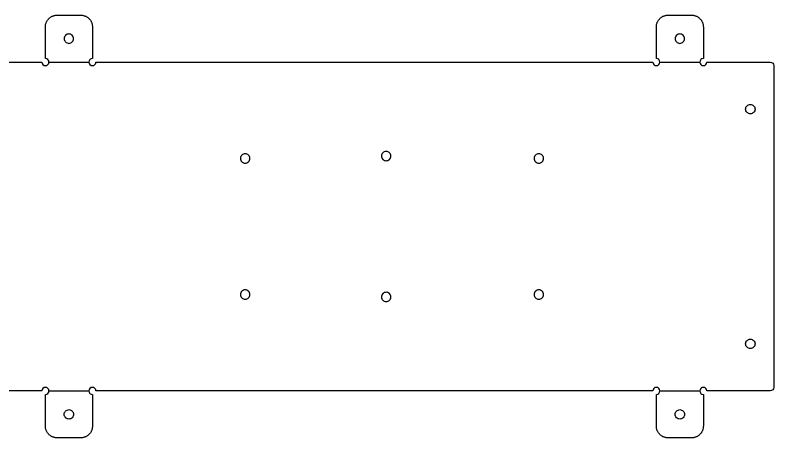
# Model space of a CAD drawing. Extents: x -490 to 490, y -432 to 432.
# Drawn here: x -22.9 to 300, y -432.5 to -252.5 of the extents above; entities that cross this region are included whole.
import ezdxf

# ---------------------------------------------------------------- set-up
doc = ezdxf.new("R2010")
doc.units = 0
doc.layers.add('CORTE', color=18, linetype='CONTINUOUS')
doc.layers.add('PLEGADO', color=1, linetype='CONTINUOUS')

msp = doc.modelspace()

# ---------------------------------------------------------------- linework, layer by layer
at = {"layer": 'CORTE'}
msp.add_lwpolyline([(-248.5, -272.5), (-11.5, -272.5, 0.414214), (-10, -274, 0.414214), (-8.5, -272.5, 0.414214), (-10, -271), (-10, -257.5), (-9.99, -257.24), (-9.97, -256.99), (-9.94, -256.74), (-9.9, -256.49), (-9.84, -256.25), (-9.78, -256.01), (-9.7, -255.78), (-9.61, -255.55), (-9.51, -255.33), (-9.4, -255.12), (-9.28, -254.91), (-9.15, -254.7), (-9.01, -254.51), (-8.86, -254.32), (-8.7, -254.14), (-8.54, -253.96), (-8.36, -253.8), (-8.18, -253.64), (-7.99, -253.49), (-7.8, -253.35), (-7.59, -253.22), (-7.38, -253.1), (-7.17, -252.99), (-6.95, -252.89), (-6.72, -252.8), (-6.49, -252.72), (-6.25, -252.66), (-6.01, -252.6), (-5.76, -252.56), (-5.51, -252.53), (-5.26, -252.51), (-5, -252.5), (5, -252.5), (5.26, -252.51), (5.51, -252.53), (5.76, -252.56), (6.01, -252.6), (6.25, -252.66), (6.49, -252.72), (6.72, -252.8), (6.95, -252.89), (7.17, -252.99), (7.38, -253.1), (7.59, -253.22), (7.8, -253.35), (7.99, -253.49), (8.18, -253.64), (8.36, -253.8), (8.54, -253.96), (8.7, -254.14), (8.86, -254.32), (9.01, -254.51), (9.15, -254.7), (9.28, -254.91), (9.4, -255.12), (9.51, -255.33), (9.61, -255.55), (9.7, -255.78), (9.78, -256.01), (9.84, -256.25), (9.9, -256.49), (9.94, -256.74), (9.97, -256.99), (9.99, -257.24), (10, -257.5), (10, -271, 0.414214), (8.5, -272.5, 0.414214), (10, -274, 0.414214), (11.5, -272.5), (248.5, -272.5, 0.414214), (250, -274, 0.414214), (251.5, -272.5, 0.414214), (250, -271), (250, -257.5), (250.01, -257.24), (250.03, -256.99), (250.06, -256.74), (250.1, -256.49), (250.16, -256.25), (250.22, -256.01), (250.3, -255.78), (250.39, -255.55), (250.49, -255.33), (250.6, -255.12), (250.72, -254.91), (250.85, -254.7), (250.99, -254.51), (251.14, -254.32), (251.3, -254.14), (251.46, -253.96), (251.64, -253.8), (251.82, -253.64), (252.01, -253.49), (252.2, -253.35), (252.41, -253.22), (252.62, -253.1), (252.83, -252.99), (253.05, -252.89), (253.28, -252.8), (253.51, -252.72), (253.75, -252.66), (253.99, -252.6), (254.24, -252.56), (254.49, -252.53), (254.74, -252.51), (255, -252.5), (265, -252.5), (265.26, -252.51), (265.51, -252.53), (265.76, -252.56), (266.01, -252.6), (266.25, -252.66), (266.49, -252.72), (266.72, -252.8), (266.95, -252.89), (267.17, -252.99), (267.38, -253.1), (267.59, -253.22), (267.8, -253.35), (267.99, -253.49), (268.18, -253.64), (268.36, -253.8), (268.54, -253.96), (268.7, -254.14), (268.86, -254.32), (269.01, -254.51), (269.15, -254.7), (269.28, -254.91), (269.4, -255.12), (269.51, -255.33), (269.61, -255.55), (269.7, -255.78), (269.78, -256.01), (269.84, -256.25), (269.9, -256.49), (269.94, -256.74), (269.97, -256.99), (269.99, -257.24), (270, -257.5), (270, -271, 0.414214), (268.5, -272.5, 0.414214), (270, -274, 0.414214), (271.5, -272.5), (298.5, -272.5, -0.414214), (300, -274), (300, -411, -0.414214), (298.5, -412.5), (271.5, -412.5, 0.414214), (270, -411, 0.414214), (268.5, -412.5, 0.414214), (270, -414), (270, -427.5), (269.99, -427.76), (269.97, -428.01), (269.94, -428.26), (269.9, -428.51), (269.84, -428.75), (269.78, -428.99), (269.7, -429.22), (269.61, -429.45), (269.51, -429.67), (269.4, -429.88), (269.28, -430.09), (269.15, -430.3), (269.01, -430.49), (268.86, -430.68), (268.7, -430.86), (268.54, -431.04), (268.36, -431.2), (268.18, -431.36), (267.99, -431.51), (267.8, -431.65), (267.59, -431.78), (267.38, -431.9), (267.17, -432.01), (266.95, -432.11), (266.72, -432.2), (266.49, -432.28), (266.25, -432.34), (266.01, -432.4), (265.76, -432.44), (265.51, -432.47), (265.26, -432.49), (265, -432.5), (255, -432.5), (254.74, -432.49), (254.49, -432.47), (254.24, -432.44), (253.99, -432.4), (253.75, -432.34), (253.51, -432.28), (253.28, -432.2), (253.05, -432.11), (252.83, -432.01), (252.62, -431.9), (252.41, -431.78), (252.2, -431.65), (252.01, -431.51), (251.82, -431.36), (251.64, -431.2), (251.46, -431.04), (251.3, -430.86), (251.14, -430.68), (250.99, -430.49), (250.85, -430.3), (250.72, -430.09), (250.6, -429.88), (250.49, -429.67), (250.39, -429.45), (250.3, -429.22), (250.22, -428.99), (250.16, -428.75), (250.1, -428.51), (250.06, -428.26), (250.03, -428.01), (250.01, -427.76), (250, -427.5), (250, -414, 0.414214), (251.5, -412.5, 0.414214), (250, -411, 0.414214), (248.5, -412.5), (11.5, -412.5, 0.414214), (10, -411, 0.414214), (8.5, -412.5, 0.414214), (10, -414), (10, -427.5), (9.99, -427.76), (9.97, -428.01), (9.94, -428.26), (9.9, -428.51), (9.84, -428.75), (9.78, -428.99), (9.7, -429.22), (9.61, -429.45), (9.51, -429.67), (9.4, -429.88), (9.28, -430.09), (9.15, -430.3), (9.01, -430.49), (8.86, -430.68), (8.7, -430.86), (8.54, -431.04), (8.36, -431.2), (8.18, -431.36), (7.99, -431.51), (7.8, -431.65), (7.59, -431.78), (7.38, -431.9), (7.17, -432.01), (6.95, -432.11), (6.72, -432.2), (6.49, -432.28), (6.25, -432.34), (6.01, -432.4), (5.76, -432.44), (5.51, -432.47), (5.26, -432.49), (5, -432.5), (-5, -432.5), (-5.26, -432.49), (-5.51, -432.47), (-5.76, -432.44), (-6.01, -432.4), (-6.25, -432.34), (-6.49, -432.28), (-6.72, -432.2), (-6.95, -432.11), (-7.17, -432.01), (-7.38, -431.9), (-7.59, -431.78), (-7.8, -431.65), (-7.99, -431.51), (-8.18, -431.36), (-8.36, -431.2), (-8.54, -431.04), (-8.7, -430.86), (-8.86, -430.68), (-9.01, -430.49), (-9.15, -430.3), (-9.28, -430.09), (-9.4, -429.88), (-9.51, -429.67), (-9.61, -429.45), (-9.7, -429.22), (-9.78, -428.99), (-9.84, -428.75), (-9.9, -428.51), (-9.94, -428.26), (-9.97, -428.01), (-9.99, -427.76), (-10, -427.5), (-10, -414, 0.414214), (-8.5, -412.5, 0.414214), (-10, -411, 0.414214), (-11.5, -412.5), (-248.5, -412.5, 0.414214)], format="xyb", dxfattribs=at)
for points in [[(-2, -262.5, 0.414214), (0, -264.5, 0.414214), (2, -262.5, 0.414214), (0, -260.5, 0.414214)], [(258, -262.5, 0.414214), (260, -264.5, 0.414214), (262, -262.5, 0.414214), (260, -260.5, 0.414214)], [(292, -292.5, -0.414214), (290, -294.5, -0.414214), (288, -292.5, -0.414214), (290, -290.5, -0.414214)], [(73, -313.5, 0.414214), (75, -315.5, 0.414214), (77, -313.5, 0.414214), (75, -311.5, 0.414214)], [(133, -312.5, 0.414214), (135, -314.5, 0.414214), (137, -312.5, 0.414214), (135, -310.5, 0.414214)], [(198, -313.5, 0.414214), (200, -315.5, 0.414214), (202, -313.5, 0.414214), (200, -311.5, 0.414214)], [(73, -371.5, 0.414214), (75, -373.5, 0.414214), (77, -371.5, 0.414214), (75, -369.5, 0.414214)], [(133, -372.5, 0.414214), (135, -374.5, 0.414214), (137, -372.5, 0.414214), (135, -370.5, 0.414214)], [(198, -371.5, 0.414214), (200, -373.5, 0.414214), (202, -371.5, 0.414214), (200, -369.5, 0.414214)], [(292, -392.5, -0.414214), (290, -394.5, -0.414214), (288, -392.5, -0.414214), (290, -390.5, -0.414214)], [(-2, -422.5, -0.414214), (0, -420.5, -0.414214), (2, -422.5, -0.414214), (0, -424.5, -0.414214)], [(258, -422.5, -0.414214), (260, -420.5, -0.414214), (262, -422.5, -0.414214), (260, -424.5, -0.414214)]]:
    msp.add_lwpolyline(points, format="xyb", close=True, dxfattribs=at)
at = {"layer": 'PLEGADO'}
for points in [[(-8.5, -272.5), (8.5, -272.5)], [(251.5, -272.5), (268.5, -272.5)], [(-8.5, -412.5), (8.5, -412.5)], [(251.5, -412.5), (268.5, -412.5)]]:
    msp.add_lwpolyline(points, dxfattribs=at)

doc.saveas('drawing.dxf')
